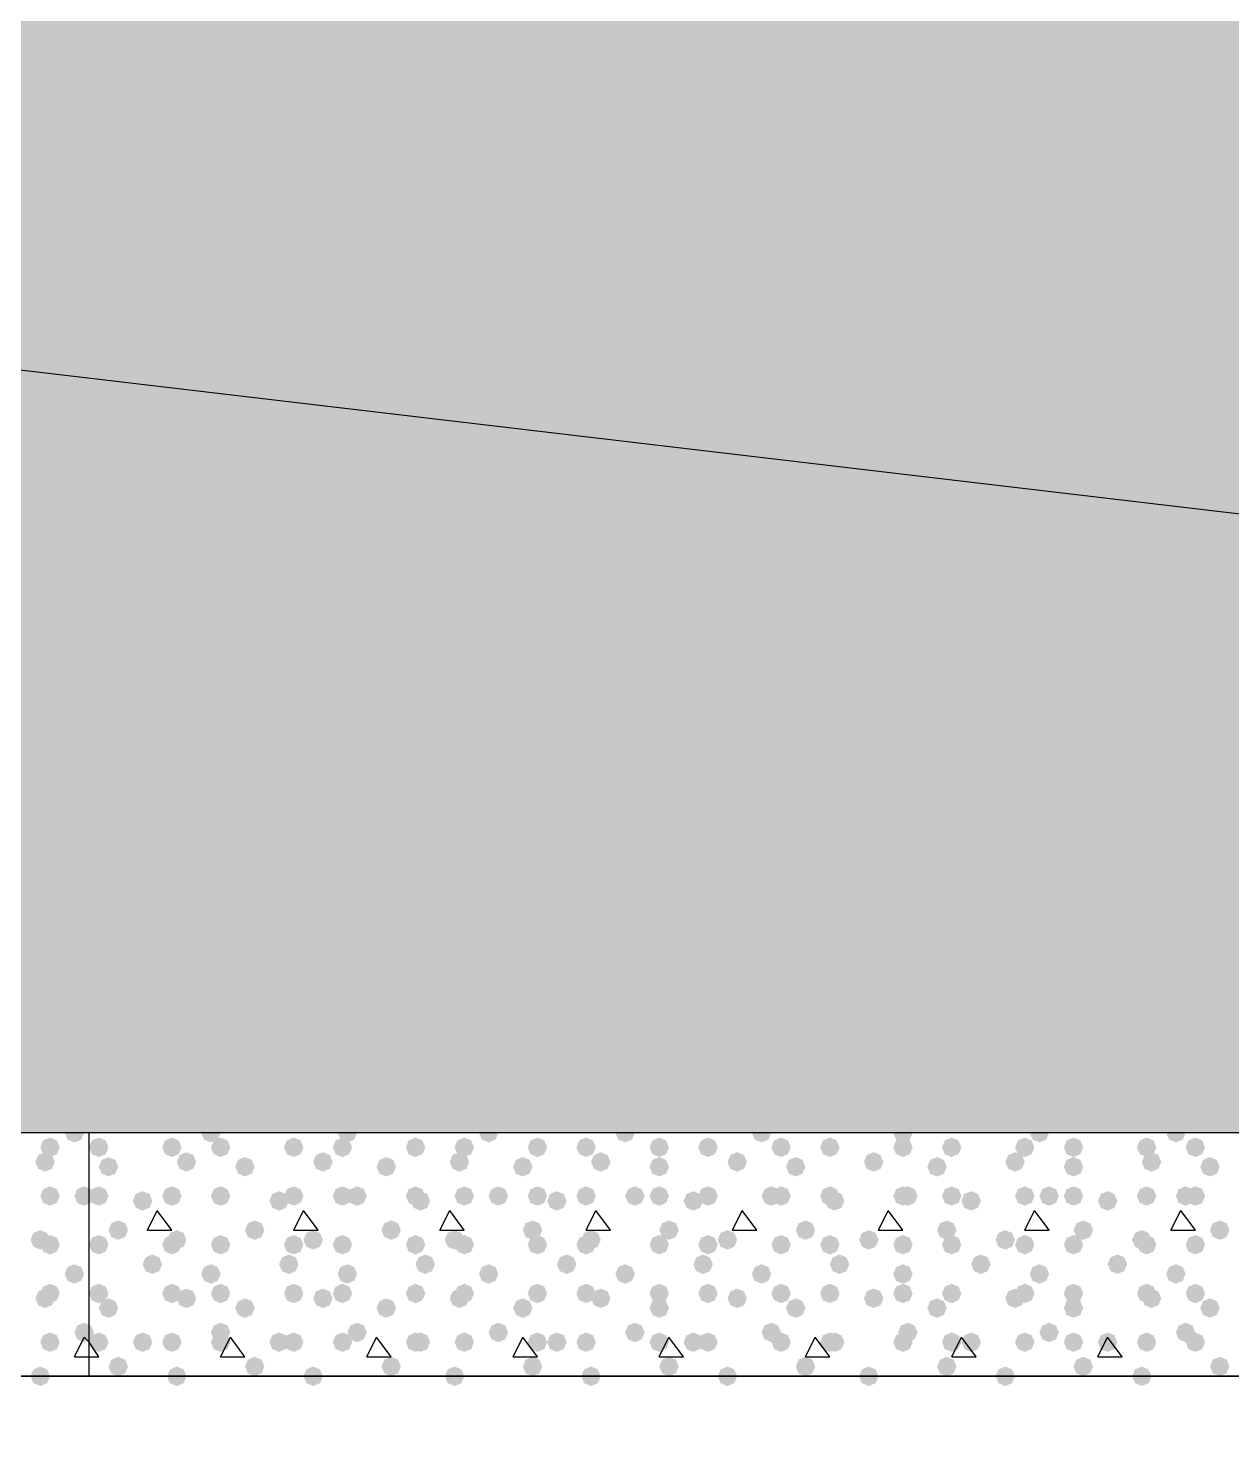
# Model space of a CAD drawing. Header units: millimetres. Extents: x 0 to 420, y 0 to 297.
# Drawn here: x 329.84 to 340.3, y 182.95 to 195.15 of the extents above; entities that cross this region are included whole.
import ezdxf

# ---------------------------------------------------------------- set-up
doc = ezdxf.new("R2010")
doc.units = ezdxf.units.MM
doc.layers.get('0').update_dxf_attribs({"linetype": 'CONTINUOUS'})

msp = doc.modelspace()

# ---------------------------------------------------------------- hatches: boundary and pattern name
at = {"true_color": 0x000008}
h = msp.add_hatch(color=0, dxfattribs=at)
h.paths.add_polyline_path([(385.826, 204.639333), (224.409, 204.639333), (385.826, 185.547)], flags=0)
h.paths.add_polyline_path([(224.409, 204.639333), (385.826, 185.547), (224.409, 185.547)], flags=0)
at = {"true_color": 0x000007}
for points in [[(330.327, 185.547), (330.302129, 185.487204), (330.242333, 185.462333), (330.182538, 185.487204), (330.157667, 185.547), (330.182537, 185.606796), (330.242333, 185.631667), (330.302129, 185.606796)], [(330.115333, 185.42), (330.090463, 185.360204), (330.030667, 185.335333), (329.970871, 185.360204), (329.946, 185.42), (329.970871, 185.479796), (330.030667, 185.504667), (330.090462, 185.479796)], [(330.073, 185.293), (330.048129, 185.233204), (329.988333, 185.208333), (329.928538, 185.233204), (329.903667, 185.293), (329.928537, 185.352796), (329.988333, 185.377667), (330.048129, 185.352796)], [(330.115333, 184.996667), (330.090463, 184.936871), (330.030667, 184.912), (329.970871, 184.936871), (329.946, 184.996667), (329.970871, 185.056462), (330.030667, 185.081333), (330.090462, 185.056463)], [(330.411667, 184.996667), (330.386796, 184.936871), (330.327, 184.912), (330.267204, 184.936871), (330.242333, 184.996667), (330.267204, 185.056462), (330.327, 185.081333), (330.386796, 185.056463)], [(330.030667, 184.615667), (330.005796, 184.555871), (329.946, 184.531), (329.886204, 184.555871), (329.861333, 184.615667), (329.886204, 184.675462), (329.946, 184.700333), (330.005796, 184.675463)], [(330.115333, 184.573333), (330.090463, 184.513537), (330.030667, 184.488667), (329.970871, 184.513537), (329.946, 184.573333), (329.970871, 184.633129), (330.030667, 184.658), (330.090462, 184.633129)], [(330.327, 184.319333), (330.302129, 184.259537), (330.242333, 184.234667), (330.182538, 184.259537), (330.157667, 184.319333), (330.182537, 184.379129), (330.242333, 184.404), (330.302129, 184.379129)], [(330.115333, 184.15), (330.090463, 184.090204), (330.030667, 184.065333), (329.970871, 184.090204), (329.946, 184.15), (329.970871, 184.209796), (330.030667, 184.234667), (330.090462, 184.209796)], [(330.073, 184.107667), (330.048129, 184.047871), (329.988333, 184.023), (329.928538, 184.047871), (329.903667, 184.107667), (329.928537, 184.167462), (329.988333, 184.192333), (330.048129, 184.167463)], [(330.411667, 183.811333), (330.386796, 183.751537), (330.327, 183.726667), (330.267204, 183.751537), (330.242333, 183.811333), (330.267204, 183.871129), (330.327, 183.896), (330.386796, 183.871129)], [(330.115333, 183.726667), (330.090463, 183.666871), (330.030667, 183.642), (329.970871, 183.666871), (329.946, 183.726667), (329.970871, 183.786462), (330.030667, 183.811333), (330.090462, 183.786463)], [(330.030667, 183.430333), (330.005796, 183.370537), (329.946, 183.345667), (329.886204, 183.370537), (329.861333, 183.430333), (329.886204, 183.490129), (329.946, 183.515), (330.005796, 183.490129)]]:
    msp.add_hatch(color=0, dxfattribs=at).paths.add_polyline_path(points, flags=0)
at = {"true_color": 0x000008}
for points in [[(331.512333, 185.547), (331.487462, 185.487204), (331.427667, 185.462333), (331.367871, 185.487204), (331.343, 185.547), (331.367871, 185.606796), (331.427667, 185.631667), (331.487462, 185.606796)], [(332.697667, 185.547), (332.672796, 185.487204), (332.613, 185.462333), (332.553204, 185.487204), (332.528333, 185.547), (332.553204, 185.606796), (332.613, 185.631667), (332.672796, 185.606796)], [(333.925333, 185.547), (333.900463, 185.487204), (333.840667, 185.462333), (333.780871, 185.487204), (333.756, 185.547), (333.780871, 185.606796), (333.840667, 185.631667), (333.900462, 185.606796)], [(335.110667, 185.547), (335.085796, 185.487204), (335.026, 185.462333), (334.966204, 185.487204), (334.941333, 185.547), (334.966204, 185.606796), (335.026, 185.631667), (335.085796, 185.606796)], [(336.296, 185.547), (336.271129, 185.487204), (336.211333, 185.462333), (336.151538, 185.487204), (336.126667, 185.547), (336.151537, 185.606796), (336.211333, 185.631667), (336.271129, 185.606796)], [(337.523667, 185.547), (337.498796, 185.487204), (337.439, 185.462333), (337.379204, 185.487204), (337.354333, 185.547), (337.379204, 185.606796), (337.439, 185.631667), (337.498796, 185.606796)], [(338.709, 185.547), (338.684129, 185.487204), (338.624333, 185.462333), (338.564537, 185.487204), (338.539667, 185.547), (338.564537, 185.606796), (338.624333, 185.631667), (338.684129, 185.606796)], [(339.894333, 185.547), (339.869462, 185.487204), (339.809667, 185.462333), (339.749871, 185.487204), (339.725, 185.547), (339.749871, 185.606796), (339.809667, 185.631667), (339.869462, 185.606796)], [(330.538667, 185.42), (330.513796, 185.360204), (330.454, 185.335333), (330.394204, 185.360204), (330.369333, 185.42), (330.394204, 185.479796), (330.454, 185.504667), (330.513796, 185.479796)], [(331.173667, 185.42), (331.148796, 185.360204), (331.089, 185.335333), (331.029204, 185.360204), (331.004333, 185.42), (331.029204, 185.479796), (331.089, 185.504667), (331.148796, 185.479796)], [(331.597, 185.42), (331.572129, 185.360204), (331.512333, 185.335333), (331.452538, 185.360204), (331.427667, 185.42), (331.452537, 185.479796), (331.512333, 185.504667), (331.572129, 185.479796)], [(332.232, 185.42), (332.207129, 185.360204), (332.147333, 185.335333), (332.087538, 185.360204), (332.062667, 185.42), (332.087537, 185.479796), (332.147333, 185.504667), (332.207129, 185.479796)], [(332.655333, 185.42), (332.630463, 185.360204), (332.570667, 185.335333), (332.510871, 185.360204), (332.486, 185.42), (332.510871, 185.479796), (332.570667, 185.504667), (332.630462, 185.479796)], [(333.290333, 185.42), (333.265463, 185.360204), (333.205667, 185.335333), (333.145871, 185.360204), (333.121, 185.42), (333.145871, 185.479796), (333.205667, 185.504667), (333.265462, 185.479796)], [(333.713667, 185.42), (333.688796, 185.360204), (333.629, 185.335333), (333.569204, 185.360204), (333.544333, 185.42), (333.569204, 185.479796), (333.629, 185.504667), (333.688796, 185.479796)], [(334.348667, 185.42), (334.323796, 185.360204), (334.264, 185.335333), (334.204204, 185.360204), (334.179333, 185.42), (334.204204, 185.479796), (334.264, 185.504667), (334.323796, 185.479796)], [(334.772, 185.42), (334.747129, 185.360204), (334.687333, 185.335333), (334.627538, 185.360204), (334.602667, 185.42), (334.627537, 185.479796), (334.687333, 185.504667), (334.747129, 185.479796)], [(335.407, 185.42), (335.382129, 185.360204), (335.322333, 185.335333), (335.262538, 185.360204), (335.237667, 185.42), (335.262537, 185.479796), (335.322333, 185.504667), (335.382129, 185.479796)], [(335.830333, 185.42), (335.805462, 185.360204), (335.745667, 185.335333), (335.685871, 185.360204), (335.661, 185.42), (335.685871, 185.479796), (335.745667, 185.504667), (335.805462, 185.479796)], [(336.465333, 185.42), (336.440462, 185.360204), (336.380667, 185.335333), (336.320871, 185.360204), (336.296, 185.42), (336.320871, 185.479796), (336.380667, 185.504667), (336.440462, 185.479796)], [(336.888667, 185.42), (336.863796, 185.360204), (336.804, 185.335333), (336.744204, 185.360204), (336.719333, 185.42), (336.744204, 185.479796), (336.804, 185.504667), (336.863796, 185.479796)], [(337.523667, 185.42), (337.498796, 185.360204), (337.439, 185.335333), (337.379204, 185.360204), (337.354333, 185.42), (337.379204, 185.479796), (337.439, 185.504667), (337.498796, 185.479796)], [(337.947, 185.42), (337.922129, 185.360204), (337.862333, 185.335333), (337.802538, 185.360204), (337.777667, 185.42), (337.802537, 185.479796), (337.862333, 185.504667), (337.922129, 185.479796)], [(338.582, 185.42), (338.557129, 185.360204), (338.497333, 185.335333), (338.437538, 185.360204), (338.412667, 185.42), (338.437537, 185.479796), (338.497333, 185.504667), (338.557129, 185.479796)], [(339.005333, 185.42), (338.980462, 185.360204), (338.920667, 185.335333), (338.860871, 185.360204), (338.836, 185.42), (338.860871, 185.479796), (338.920667, 185.504667), (338.980462, 185.479796)], [(339.640333, 185.42), (339.615463, 185.360204), (339.555667, 185.335333), (339.495871, 185.360204), (339.471, 185.42), (339.495871, 185.479796), (339.555667, 185.504667), (339.615462, 185.479796)], [(340.063667, 185.42), (340.038796, 185.360204), (339.979, 185.335333), (339.919204, 185.360204), (339.894333, 185.42), (339.919204, 185.479796), (339.979, 185.504667), (340.038796, 185.479796)], [(330.623333, 185.250667), (330.598462, 185.190871), (330.538667, 185.166), (330.478871, 185.190871), (330.454, 185.250667), (330.478871, 185.310462), (330.538667, 185.335333), (330.598462, 185.310463)], [(331.300667, 185.293), (331.275796, 185.233204), (331.216, 185.208333), (331.156204, 185.233204), (331.131333, 185.293), (331.156204, 185.352796), (331.216, 185.377667), (331.275796, 185.352796)], [(331.808667, 185.250667), (331.783796, 185.190871), (331.724, 185.166), (331.664204, 185.190871), (331.639333, 185.250667), (331.664204, 185.310462), (331.724, 185.335333), (331.783796, 185.310463)], [(332.486, 185.293), (332.461129, 185.233204), (332.401333, 185.208333), (332.341537, 185.233204), (332.316667, 185.293), (332.341537, 185.352796), (332.401333, 185.377667), (332.461129, 185.352796)], [(333.036333, 185.250667), (333.011462, 185.190871), (332.951667, 185.166), (332.891871, 185.190871), (332.867, 185.250667), (332.891871, 185.310462), (332.951667, 185.335333), (333.011462, 185.310463)], [(333.671333, 185.293), (333.646462, 185.233204), (333.586667, 185.208333), (333.526871, 185.233204), (333.502, 185.293), (333.526871, 185.352796), (333.586667, 185.377667), (333.646462, 185.352796)], [(334.221667, 185.250667), (334.196796, 185.190871), (334.137, 185.166), (334.077204, 185.190871), (334.052333, 185.250667), (334.077204, 185.310462), (334.137, 185.335333), (334.196796, 185.310463)], [(334.899, 185.293), (334.874129, 185.233204), (334.814333, 185.208333), (334.754537, 185.233204), (334.729667, 185.293), (334.754537, 185.352796), (334.814333, 185.377667), (334.874129, 185.352796)], [(335.407, 185.250667), (335.382129, 185.190871), (335.322333, 185.166), (335.262538, 185.190871), (335.237667, 185.250667), (335.262537, 185.310462), (335.322333, 185.335333), (335.382129, 185.310463)], [(336.084333, 185.293), (336.059463, 185.233204), (335.999667, 185.208333), (335.939871, 185.233204), (335.915, 185.293), (335.939871, 185.352796), (335.999667, 185.377667), (336.059462, 185.352796)], [(336.592333, 185.250667), (336.567462, 185.190871), (336.507667, 185.166), (336.447871, 185.190871), (336.423, 185.250667), (336.447871, 185.310462), (336.507667, 185.335333), (336.567462, 185.310463)], [(337.269667, 185.293), (337.244796, 185.233204), (337.185, 185.208333), (337.125204, 185.233204), (337.100333, 185.293), (337.125204, 185.352796), (337.185, 185.377667), (337.244796, 185.352796)], [(337.82, 185.250667), (337.795129, 185.190871), (337.735333, 185.166), (337.675538, 185.190871), (337.650667, 185.250667), (337.675537, 185.310462), (337.735333, 185.335333), (337.795129, 185.310463)], [(338.497333, 185.293), (338.472462, 185.233204), (338.412667, 185.208333), (338.352871, 185.233204), (338.328, 185.293), (338.352871, 185.352796), (338.412667, 185.377667), (338.472462, 185.352796)], [(339.005333, 185.250667), (338.980462, 185.190871), (338.920667, 185.166), (338.860871, 185.190871), (338.836, 185.250667), (338.860871, 185.310462), (338.920667, 185.335333), (338.980462, 185.310463)], [(339.682667, 185.293), (339.657796, 185.233204), (339.598, 185.208333), (339.538204, 185.233204), (339.513333, 185.293), (339.538204, 185.352796), (339.598, 185.377667), (339.657796, 185.352796)], [(340.190667, 185.250667), (340.165796, 185.190871), (340.106, 185.166), (340.046204, 185.190871), (340.021333, 185.250667), (340.046204, 185.310462), (340.106, 185.335333), (340.165796, 185.310463)], [(330.538667, 184.996667), (330.513796, 184.936871), (330.454, 184.912), (330.394204, 184.936871), (330.369333, 184.996667), (330.394204, 185.056462), (330.454, 185.081333), (330.513796, 185.056463)], [(331.173667, 184.996667), (331.148796, 184.936871), (331.089, 184.912), (331.029204, 184.936871), (331.004333, 184.996667), (331.029204, 185.056462), (331.089, 185.081333), (331.148796, 185.056463)], [(331.597, 184.996667), (331.572129, 184.936871), (331.512333, 184.912), (331.452538, 184.936871), (331.427667, 184.996667), (331.452537, 185.056462), (331.512333, 185.081333), (331.572129, 185.056463)], [(331.597, 184.996667), (331.572129, 184.936871), (331.512333, 184.912), (331.452538, 184.936871), (331.427667, 184.996667), (331.452537, 185.056462), (331.512333, 185.081333), (331.572129, 185.056463)], [(332.232, 184.996667), (332.207129, 184.936871), (332.147333, 184.912), (332.087538, 184.936871), (332.062667, 184.996667), (332.087537, 185.056462), (332.147333, 185.081333), (332.207129, 185.056463)], [(332.655333, 184.996667), (332.630463, 184.936871), (332.570667, 184.912), (332.510871, 184.936871), (332.486, 184.996667), (332.510871, 185.056462), (332.570667, 185.081333), (332.630462, 185.056463)], [(332.782333, 184.996667), (332.757462, 184.936871), (332.697667, 184.912), (332.637871, 184.936871), (332.613, 184.996667), (332.637871, 185.056462), (332.697667, 185.081333), (332.757462, 185.056463)], [(333.290333, 184.996667), (333.265463, 184.936871), (333.205667, 184.912), (333.145871, 184.936871), (333.121, 184.996667), (333.145871, 185.056462), (333.205667, 185.081333), (333.265462, 185.056463)], [(333.713667, 184.996667), (333.688796, 184.936871), (333.629, 184.912), (333.569204, 184.936871), (333.544333, 184.996667), (333.569204, 185.056462), (333.629, 185.081333), (333.688796, 185.056463)], [(334.01, 184.996667), (333.985129, 184.936871), (333.925333, 184.912), (333.865538, 184.936871), (333.840667, 184.996667), (333.865537, 185.056462), (333.925333, 185.081333), (333.985129, 185.056463)], [(334.348667, 184.996667), (334.323796, 184.936871), (334.264, 184.912), (334.204204, 184.936871), (334.179333, 184.996667), (334.204204, 185.056462), (334.264, 185.081333), (334.323796, 185.056463)], [(334.772, 184.996667), (334.747129, 184.936871), (334.687333, 184.912), (334.627538, 184.936871), (334.602667, 184.996667), (334.627537, 185.056462), (334.687333, 185.081333), (334.747129, 185.056463)], [(335.195333, 184.996667), (335.170462, 184.936871), (335.110667, 184.912), (335.050871, 184.936871), (335.026, 184.996667), (335.050871, 185.056462), (335.110667, 185.081333), (335.170462, 185.056463)], [(335.407, 184.996667), (335.382129, 184.936871), (335.322333, 184.912), (335.262538, 184.936871), (335.237667, 184.996667), (335.262537, 185.056462), (335.322333, 185.081333), (335.382129, 185.056463)], [(335.830333, 184.996667), (335.805462, 184.936871), (335.745667, 184.912), (335.685871, 184.936871), (335.661, 184.996667), (335.685871, 185.056462), (335.745667, 185.081333), (335.805462, 185.056463)], [(336.380667, 184.996667), (336.355796, 184.936871), (336.296, 184.912), (336.236204, 184.936871), (336.211333, 184.996667), (336.236204, 185.056462), (336.296, 185.081333), (336.355796, 185.056463)], [(336.465333, 184.996667), (336.440462, 184.936871), (336.380667, 184.912), (336.320871, 184.936871), (336.296, 184.996667), (336.320871, 185.056462), (336.380667, 185.081333), (336.440462, 185.056463)], [(336.888667, 184.996667), (336.863796, 184.936871), (336.804, 184.912), (336.744204, 184.936871), (336.719333, 184.996667), (336.744204, 185.056462), (336.804, 185.081333), (336.863796, 185.056463)], [(337.523667, 184.996667), (337.498796, 184.936871), (337.439, 184.912), (337.379204, 184.936871), (337.354333, 184.996667), (337.379204, 185.056462), (337.439, 185.081333), (337.498796, 185.056463)], [(337.566, 184.996667), (337.541129, 184.936871), (337.481333, 184.912), (337.421538, 184.936871), (337.396667, 184.996667), (337.421537, 185.056462), (337.481333, 185.081333), (337.541129, 185.056463)], [(337.947, 184.996667), (337.922129, 184.936871), (337.862333, 184.912), (337.802538, 184.936871), (337.777667, 184.996667), (337.802537, 185.056462), (337.862333, 185.081333), (337.922129, 185.056463)], [(338.582, 184.996667), (338.557129, 184.936871), (338.497333, 184.912), (338.437538, 184.936871), (338.412667, 184.996667), (338.437537, 185.056462), (338.497333, 185.081333), (338.557129, 185.056463)], [(338.793667, 184.996667), (338.768796, 184.936871), (338.709, 184.912), (338.649204, 184.936871), (338.624333, 184.996667), (338.649204, 185.056462), (338.709, 185.081333), (338.768796, 185.056463)], [(339.005333, 184.996667), (338.980462, 184.936871), (338.920667, 184.912), (338.860871, 184.936871), (338.836, 184.996667), (338.860871, 185.056462), (338.920667, 185.081333), (338.980462, 185.056463)], [(339.640333, 184.996667), (339.615463, 184.936871), (339.555667, 184.912), (339.495871, 184.936871), (339.471, 184.996667), (339.495871, 185.056462), (339.555667, 185.081333), (339.615462, 185.056463)], [(339.979, 184.996667), (339.954129, 184.936871), (339.894333, 184.912), (339.834538, 184.936871), (339.809667, 184.996667), (339.834537, 185.056462), (339.894333, 185.081333), (339.954129, 185.056463)], [(340.063667, 184.996667), (340.038796, 184.936871), (339.979, 184.912), (339.919204, 184.936871), (339.894333, 184.996667), (339.919204, 185.056462), (339.979, 185.081333), (340.038796, 185.056463)], [(330.919667, 184.954333), (330.894796, 184.894537), (330.835, 184.869667), (330.775204, 184.894537), (330.750333, 184.954333), (330.775204, 185.014129), (330.835, 185.039), (330.894796, 185.014129)], [(332.105, 184.954333), (332.080129, 184.894537), (332.020333, 184.869667), (331.960537, 184.894537), (331.935667, 184.954333), (331.960537, 185.014129), (332.020333, 185.039), (332.080129, 185.014129)], [(333.332667, 184.954333), (333.307796, 184.894537), (333.248, 184.869667), (333.188204, 184.894537), (333.163333, 184.954333), (333.188204, 185.014129), (333.248, 185.039), (333.307796, 185.014129)], [(334.518, 184.954333), (334.493129, 184.894537), (334.433333, 184.869667), (334.373538, 184.894537), (334.348667, 184.954333), (334.373537, 185.014129), (334.433333, 185.039), (334.493129, 185.014129)], [(335.703333, 184.954333), (335.678463, 184.894537), (335.618667, 184.869667), (335.558871, 184.894537), (335.534, 184.954333), (335.558871, 185.014129), (335.618667, 185.039), (335.678462, 185.014129)], [(336.931, 184.954333), (336.906129, 184.894537), (336.846333, 184.869667), (336.786538, 184.894537), (336.761667, 184.954333), (336.786537, 185.014129), (336.846333, 185.039), (336.906129, 185.014129)], [(338.116333, 184.954333), (338.091462, 184.894537), (338.031667, 184.869667), (337.971871, 184.894537), (337.947, 184.954333), (337.971871, 185.014129), (338.031667, 185.039), (338.091462, 185.014129)], [(339.301667, 184.954333), (339.276796, 184.894537), (339.217, 184.869667), (339.157204, 184.894537), (339.132333, 184.954333), (339.157204, 185.014129), (339.217, 185.039), (339.276796, 185.014129)], [(330.708, 184.700333), (330.683129, 184.640537), (330.623333, 184.615667), (330.563538, 184.640537), (330.538667, 184.700333), (330.563537, 184.760129), (330.623333, 184.785), (330.683129, 184.760129)], [(331.216, 184.615667), (331.191129, 184.555871), (331.131333, 184.531), (331.071537, 184.555871), (331.046667, 184.615667), (331.071537, 184.675462), (331.131333, 184.700333), (331.191129, 184.675463)], [(331.893333, 184.700333), (331.868462, 184.640537), (331.808667, 184.615667), (331.748871, 184.640537), (331.724, 184.700333), (331.748871, 184.760129), (331.808667, 184.785), (331.868462, 184.760129)], [(332.401333, 184.615667), (332.376463, 184.555871), (332.316667, 184.531), (332.256871, 184.555871), (332.232, 184.615667), (332.256871, 184.675462), (332.316667, 184.700333), (332.376462, 184.675463)], [(333.078667, 184.700333), (333.053796, 184.640537), (332.994, 184.615667), (332.934204, 184.640537), (332.909333, 184.700333), (332.934204, 184.760129), (332.994, 184.785), (333.053796, 184.760129)], [(333.629, 184.615667), (333.604129, 184.555871), (333.544333, 184.531), (333.484537, 184.555871), (333.459667, 184.615667), (333.484537, 184.675462), (333.544333, 184.700333), (333.604129, 184.675463)], [(334.306333, 184.700333), (334.281462, 184.640537), (334.221667, 184.615667), (334.161871, 184.640537), (334.137, 184.700333), (334.161871, 184.760129), (334.221667, 184.785), (334.281462, 184.760129)], [(334.814333, 184.615667), (334.789462, 184.555871), (334.729667, 184.531), (334.669871, 184.555871), (334.645, 184.615667), (334.669871, 184.675462), (334.729667, 184.700333), (334.789462, 184.675463)], [(335.491667, 184.700333), (335.466796, 184.640537), (335.407, 184.615667), (335.347204, 184.640537), (335.322333, 184.700333), (335.347204, 184.760129), (335.407, 184.785), (335.466796, 184.760129)], [(335.999667, 184.615667), (335.974796, 184.555871), (335.915, 184.531), (335.855204, 184.555871), (335.830333, 184.615667), (335.855204, 184.675462), (335.915, 184.700333), (335.974796, 184.675463)], [(336.677, 184.700333), (336.652129, 184.640537), (336.592333, 184.615667), (336.532537, 184.640537), (336.507667, 184.700333), (336.532537, 184.760129), (336.592333, 184.785), (336.652129, 184.760129)], [(337.227333, 184.615667), (337.202462, 184.555871), (337.142667, 184.531), (337.082871, 184.555871), (337.058, 184.615667), (337.082871, 184.675462), (337.142667, 184.700333), (337.202462, 184.675463)], [(337.904667, 184.700333), (337.879796, 184.640537), (337.82, 184.615667), (337.760204, 184.640537), (337.735333, 184.700333), (337.760204, 184.760129), (337.82, 184.785), (337.879796, 184.760129)], [(338.412667, 184.615667), (338.387796, 184.555871), (338.328, 184.531), (338.268204, 184.555871), (338.243333, 184.615667), (338.268204, 184.675462), (338.328, 184.700333), (338.387796, 184.675463)], [(339.09, 184.700333), (339.065129, 184.640537), (339.005333, 184.615667), (338.945538, 184.640537), (338.920667, 184.700333), (338.945537, 184.760129), (339.005333, 184.785), (339.065129, 184.760129)], [(339.598, 184.615667), (339.573129, 184.555871), (339.513333, 184.531), (339.453538, 184.555871), (339.428667, 184.615667), (339.453537, 184.675462), (339.513333, 184.700333), (339.573129, 184.675463)], [(340.275333, 184.700333), (340.250463, 184.640537), (340.190667, 184.615667), (340.130871, 184.640537), (340.106, 184.700333), (340.130871, 184.760129), (340.190667, 184.785), (340.250462, 184.760129)], [(330.538667, 184.573333), (330.513796, 184.513537), (330.454, 184.488667), (330.394204, 184.513537), (330.369333, 184.573333), (330.394204, 184.633129), (330.454, 184.658), (330.513796, 184.633129)], [(331.173667, 184.573333), (331.148796, 184.513537), (331.089, 184.488667), (331.029204, 184.513537), (331.004333, 184.573333), (331.029204, 184.633129), (331.089, 184.658), (331.148796, 184.633129)], [(331.597, 184.573333), (331.572129, 184.513537), (331.512333, 184.488667), (331.452538, 184.513537), (331.427667, 184.573333), (331.452537, 184.633129), (331.512333, 184.658), (331.572129, 184.633129)], [(332.232, 184.573333), (332.207129, 184.513537), (332.147333, 184.488667), (332.087538, 184.513537), (332.062667, 184.573333), (332.087537, 184.633129), (332.147333, 184.658), (332.207129, 184.633129)], [(332.655333, 184.573333), (332.630463, 184.513537), (332.570667, 184.488667), (332.510871, 184.513537), (332.486, 184.573333), (332.510871, 184.633129), (332.570667, 184.658), (332.630462, 184.633129)], [(333.290333, 184.573333), (333.265463, 184.513537), (333.205667, 184.488667), (333.145871, 184.513537), (333.121, 184.573333), (333.145871, 184.633129), (333.205667, 184.658), (333.265462, 184.633129)], [(333.713667, 184.573333), (333.688796, 184.513537), (333.629, 184.488667), (333.569204, 184.513537), (333.544333, 184.573333), (333.569204, 184.633129), (333.629, 184.658), (333.688796, 184.633129)], [(334.348667, 184.573333), (334.323796, 184.513537), (334.264, 184.488667), (334.204204, 184.513537), (334.179333, 184.573333), (334.204204, 184.633129), (334.264, 184.658), (334.323796, 184.633129)], [(334.772, 184.573333), (334.747129, 184.513537), (334.687333, 184.488667), (334.627538, 184.513537), (334.602667, 184.573333), (334.627537, 184.633129), (334.687333, 184.658), (334.747129, 184.633129)], [(335.407, 184.573333), (335.382129, 184.513537), (335.322333, 184.488667), (335.262538, 184.513537), (335.237667, 184.573333), (335.262537, 184.633129), (335.322333, 184.658), (335.382129, 184.633129)], [(335.830333, 184.573333), (335.805462, 184.513537), (335.745667, 184.488667), (335.685871, 184.513537), (335.661, 184.573333), (335.685871, 184.633129), (335.745667, 184.658), (335.805462, 184.633129)], [(336.465333, 184.573333), (336.440462, 184.513537), (336.380667, 184.488667), (336.320871, 184.513537), (336.296, 184.573333), (336.320871, 184.633129), (336.380667, 184.658), (336.440462, 184.633129)], [(336.888667, 184.573333), (336.863796, 184.513537), (336.804, 184.488667), (336.744204, 184.513537), (336.719333, 184.573333), (336.744204, 184.633129), (336.804, 184.658), (336.863796, 184.633129)], [(337.523667, 184.573333), (337.498796, 184.513537), (337.439, 184.488667), (337.379204, 184.513537), (337.354333, 184.573333), (337.379204, 184.633129), (337.439, 184.658), (337.498796, 184.633129)], [(337.947, 184.573333), (337.922129, 184.513537), (337.862333, 184.488667), (337.802538, 184.513537), (337.777667, 184.573333), (337.802537, 184.633129), (337.862333, 184.658), (337.922129, 184.633129)], [(338.582, 184.573333), (338.557129, 184.513537), (338.497333, 184.488667), (338.437538, 184.513537), (338.412667, 184.573333), (338.437537, 184.633129), (338.497333, 184.658), (338.557129, 184.633129)], [(339.005333, 184.573333), (338.980462, 184.513537), (338.920667, 184.488667), (338.860871, 184.513537), (338.836, 184.573333), (338.860871, 184.633129), (338.920667, 184.658), (338.980462, 184.633129)], [(339.640333, 184.573333), (339.615463, 184.513537), (339.555667, 184.488667), (339.495871, 184.513537), (339.471, 184.573333), (339.495871, 184.633129), (339.555667, 184.658), (339.615462, 184.633129)], [(340.063667, 184.573333), (340.038796, 184.513537), (339.979, 184.488667), (339.919204, 184.513537), (339.894333, 184.573333), (339.919204, 184.633129), (339.979, 184.658), (340.038796, 184.633129)], [(331.004333, 184.404), (330.979462, 184.344204), (330.919667, 184.319333), (330.859871, 184.344204), (330.835, 184.404), (330.859871, 184.463796), (330.919667, 184.488667), (330.979462, 184.463796)], [(332.189667, 184.404), (332.164796, 184.344204), (332.105, 184.319333), (332.045204, 184.344204), (332.020333, 184.404), (332.045204, 184.463796), (332.105, 184.488667), (332.164796, 184.463796)], [(333.375, 184.404), (333.350129, 184.344204), (333.290333, 184.319333), (333.230537, 184.344204), (333.205667, 184.404), (333.230537, 184.463796), (333.290333, 184.488667), (333.350129, 184.463796)], [(334.602667, 184.404), (334.577796, 184.344204), (334.518, 184.319333), (334.458204, 184.344204), (334.433333, 184.404), (334.458204, 184.463796), (334.518, 184.488667), (334.577796, 184.463796)], [(335.788, 184.404), (335.763129, 184.344204), (335.703333, 184.319333), (335.643537, 184.344204), (335.618667, 184.404), (335.643537, 184.463796), (335.703333, 184.488667), (335.763129, 184.463796)], [(336.973333, 184.404), (336.948463, 184.344204), (336.888667, 184.319333), (336.828871, 184.344204), (336.804, 184.404), (336.828871, 184.463796), (336.888667, 184.488667), (336.948462, 184.463796)], [(338.201, 184.404), (338.176129, 184.344204), (338.116333, 184.319333), (338.056537, 184.344204), (338.031667, 184.404), (338.056537, 184.463796), (338.116333, 184.488667), (338.176129, 184.463796)], [(339.386333, 184.404), (339.361463, 184.344204), (339.301667, 184.319333), (339.241871, 184.344204), (339.217, 184.404), (339.241871, 184.463796), (339.301667, 184.488667), (339.361462, 184.463796)], [(331.512333, 184.319333), (331.487462, 184.259537), (331.427667, 184.234667), (331.367871, 184.259537), (331.343, 184.319333), (331.367871, 184.379129), (331.427667, 184.404), (331.487462, 184.379129)], [(332.697667, 184.319333), (332.672796, 184.259537), (332.613, 184.234667), (332.553204, 184.259537), (332.528333, 184.319333), (332.553204, 184.379129), (332.613, 184.404), (332.672796, 184.379129)], [(333.925333, 184.319333), (333.900463, 184.259537), (333.840667, 184.234667), (333.780871, 184.259537), (333.756, 184.319333), (333.780871, 184.379129), (333.840667, 184.404), (333.900462, 184.379129)], [(335.110667, 184.319333), (335.085796, 184.259537), (335.026, 184.234667), (334.966204, 184.259537), (334.941333, 184.319333), (334.966204, 184.379129), (335.026, 184.404), (335.085796, 184.379129)], [(336.296, 184.319333), (336.271129, 184.259537), (336.211333, 184.234667), (336.151538, 184.259537), (336.126667, 184.319333), (336.151537, 184.379129), (336.211333, 184.404), (336.271129, 184.379129)], [(337.523667, 184.319333), (337.498796, 184.259537), (337.439, 184.234667), (337.379204, 184.259537), (337.354333, 184.319333), (337.379204, 184.379129), (337.439, 184.404), (337.498796, 184.379129)], [(338.709, 184.319333), (338.684129, 184.259537), (338.624333, 184.234667), (338.564537, 184.259537), (338.539667, 184.319333), (338.564537, 184.379129), (338.624333, 184.404), (338.684129, 184.379129)], [(339.894333, 184.319333), (339.869462, 184.259537), (339.809667, 184.234667), (339.749871, 184.259537), (339.725, 184.319333), (339.749871, 184.379129), (339.809667, 184.404), (339.869462, 184.379129)], [(330.538667, 184.15), (330.513796, 184.090204), (330.454, 184.065333), (330.394204, 184.090204), (330.369333, 184.15), (330.394204, 184.209796), (330.454, 184.234667), (330.513796, 184.209796)], [(331.173667, 184.15), (331.148796, 184.090204), (331.089, 184.065333), (331.029204, 184.090204), (331.004333, 184.15), (331.029204, 184.209796), (331.089, 184.234667), (331.148796, 184.209796)], [(331.597, 184.15), (331.572129, 184.090204), (331.512333, 184.065333), (331.452538, 184.090204), (331.427667, 184.15), (331.452537, 184.209796), (331.512333, 184.234667), (331.572129, 184.209796)], [(332.232, 184.15), (332.207129, 184.090204), (332.147333, 184.065333), (332.087538, 184.090204), (332.062667, 184.15), (332.087537, 184.209796), (332.147333, 184.234667), (332.207129, 184.209796)], [(332.655333, 184.15), (332.630463, 184.090204), (332.570667, 184.065333), (332.510871, 184.090204), (332.486, 184.15), (332.510871, 184.209796), (332.570667, 184.234667), (332.630462, 184.209796)], [(333.290333, 184.15), (333.265463, 184.090204), (333.205667, 184.065333), (333.145871, 184.090204), (333.121, 184.15), (333.145871, 184.209796), (333.205667, 184.234667), (333.265462, 184.209796)], [(333.713667, 184.15), (333.688796, 184.090204), (333.629, 184.065333), (333.569204, 184.090204), (333.544333, 184.15), (333.569204, 184.209796), (333.629, 184.234667), (333.688796, 184.209796)], [(334.348667, 184.15), (334.323796, 184.090204), (334.264, 184.065333), (334.204204, 184.090204), (334.179333, 184.15), (334.204204, 184.209796), (334.264, 184.234667), (334.323796, 184.209796)], [(334.772, 184.15), (334.747129, 184.090204), (334.687333, 184.065333), (334.627538, 184.090204), (334.602667, 184.15), (334.627537, 184.209796), (334.687333, 184.234667), (334.747129, 184.209796)], [(335.407, 184.15), (335.382129, 184.090204), (335.322333, 184.065333), (335.262538, 184.090204), (335.237667, 184.15), (335.262537, 184.209796), (335.322333, 184.234667), (335.382129, 184.209796)], [(335.830333, 184.15), (335.805462, 184.090204), (335.745667, 184.065333), (335.685871, 184.090204), (335.661, 184.15), (335.685871, 184.209796), (335.745667, 184.234667), (335.805462, 184.209796)], [(336.465333, 184.15), (336.440462, 184.090204), (336.380667, 184.065333), (336.320871, 184.090204), (336.296, 184.15), (336.320871, 184.209796), (336.380667, 184.234667), (336.440462, 184.209796)], [(336.888667, 184.15), (336.863796, 184.090204), (336.804, 184.065333), (336.744204, 184.090204), (336.719333, 184.15), (336.744204, 184.209796), (336.804, 184.234667), (336.863796, 184.209796)], [(337.523667, 184.15), (337.498796, 184.090204), (337.439, 184.065333), (337.379204, 184.090204), (337.354333, 184.15), (337.379204, 184.209796), (337.439, 184.234667), (337.498796, 184.209796)], [(337.947, 184.15), (337.922129, 184.090204), (337.862333, 184.065333), (337.802538, 184.090204), (337.777667, 184.15), (337.802537, 184.209796), (337.862333, 184.234667), (337.922129, 184.209796)], [(338.582, 184.15), (338.557129, 184.090204), (338.497333, 184.065333), (338.437538, 184.090204), (338.412667, 184.15), (338.437537, 184.209796), (338.497333, 184.234667), (338.557129, 184.209796)], [(339.005333, 184.15), (338.980462, 184.090204), (338.920667, 184.065333), (338.860871, 184.090204), (338.836, 184.15), (338.860871, 184.209796), (338.920667, 184.234667), (338.980462, 184.209796)], [(339.640333, 184.15), (339.615463, 184.090204), (339.555667, 184.065333), (339.495871, 184.090204), (339.471, 184.15), (339.495871, 184.209796), (339.555667, 184.234667), (339.615462, 184.209796)], [(340.063667, 184.15), (340.038796, 184.090204), (339.979, 184.065333), (339.919204, 184.090204), (339.894333, 184.15), (339.919204, 184.209796), (339.979, 184.234667), (340.038796, 184.209796)], [(330.623333, 184.023), (330.598462, 183.963204), (330.538667, 183.938333), (330.478871, 183.963204), (330.454, 184.023), (330.478871, 184.082796), (330.538667, 184.107667), (330.598462, 184.082796)], [(331.300667, 184.107667), (331.275796, 184.047871), (331.216, 184.023), (331.156204, 184.047871), (331.131333, 184.107667), (331.156204, 184.167462), (331.216, 184.192333), (331.275796, 184.167463)], [(331.808667, 184.023), (331.783796, 183.963204), (331.724, 183.938333), (331.664204, 183.963204), (331.639333, 184.023), (331.664204, 184.082796), (331.724, 184.107667), (331.783796, 184.082796)], [(332.486, 184.107667), (332.461129, 184.047871), (332.401333, 184.023), (332.341537, 184.047871), (332.316667, 184.107667), (332.341537, 184.167462), (332.401333, 184.192333), (332.461129, 184.167463)], [(333.036333, 184.023), (333.011462, 183.963204), (332.951667, 183.938333), (332.891871, 183.963204), (332.867, 184.023), (332.891871, 184.082796), (332.951667, 184.107667), (333.011462, 184.082796)], [(333.671333, 184.107667), (333.646462, 184.047871), (333.586667, 184.023), (333.526871, 184.047871), (333.502, 184.107667), (333.526871, 184.167462), (333.586667, 184.192333), (333.646462, 184.167463)], [(334.221667, 184.023), (334.196796, 183.963204), (334.137, 183.938333), (334.077204, 183.963204), (334.052333, 184.023), (334.077204, 184.082796), (334.137, 184.107667), (334.196796, 184.082796)], [(334.899, 184.107667), (334.874129, 184.047871), (334.814333, 184.023), (334.754537, 184.047871), (334.729667, 184.107667), (334.754537, 184.167462), (334.814333, 184.192333), (334.874129, 184.167463)], [(335.407, 184.023), (335.382129, 183.963204), (335.322333, 183.938333), (335.262538, 183.963204), (335.237667, 184.023), (335.262537, 184.082796), (335.322333, 184.107667), (335.382129, 184.082796)], [(336.084333, 184.107667), (336.059463, 184.047871), (335.999667, 184.023), (335.939871, 184.047871), (335.915, 184.107667), (335.939871, 184.167462), (335.999667, 184.192333), (336.059462, 184.167463)], [(336.592333, 184.023), (336.567462, 183.963204), (336.507667, 183.938333), (336.447871, 183.963204), (336.423, 184.023), (336.447871, 184.082796), (336.507667, 184.107667), (336.567462, 184.082796)], [(337.269667, 184.107667), (337.244796, 184.047871), (337.185, 184.023), (337.125204, 184.047871), (337.100333, 184.107667), (337.125204, 184.167462), (337.185, 184.192333), (337.244796, 184.167463)], [(337.82, 184.023), (337.795129, 183.963204), (337.735333, 183.938333), (337.675538, 183.963204), (337.650667, 184.023), (337.675537, 184.082796), (337.735333, 184.107667), (337.795129, 184.082796)], [(338.497333, 184.107667), (338.472462, 184.047871), (338.412667, 184.023), (338.352871, 184.047871), (338.328, 184.107667), (338.352871, 184.167462), (338.412667, 184.192333), (338.472462, 184.167463)], [(339.005333, 184.023), (338.980462, 183.963204), (338.920667, 183.938333), (338.860871, 183.963204), (338.836, 184.023), (338.860871, 184.082796), (338.920667, 184.107667), (338.980462, 184.082796)], [(339.682667, 184.107667), (339.657796, 184.047871), (339.598, 184.023), (339.538204, 184.047871), (339.513333, 184.107667), (339.538204, 184.167462), (339.598, 184.192333), (339.657796, 184.167463)], [(340.190667, 184.023), (340.165796, 183.963204), (340.106, 183.938333), (340.046204, 183.963204), (340.021333, 184.023), (340.046204, 184.082796), (340.106, 184.107667), (340.165796, 184.082796)], [(331.597, 183.811333), (331.572129, 183.751537), (331.512333, 183.726667), (331.452538, 183.751537), (331.427667, 183.811333), (331.452537, 183.871129), (331.512333, 183.896), (331.572129, 183.871129)], [(332.782333, 183.811333), (332.757462, 183.751537), (332.697667, 183.726667), (332.637871, 183.751537), (332.613, 183.811333), (332.637871, 183.871129), (332.697667, 183.896), (332.757462, 183.871129)], [(334.01, 183.811333), (333.985129, 183.751537), (333.925333, 183.726667), (333.865538, 183.751537), (333.840667, 183.811333), (333.865537, 183.871129), (333.925333, 183.896), (333.985129, 183.871129)], [(335.195333, 183.811333), (335.170462, 183.751537), (335.110667, 183.726667), (335.050871, 183.751537), (335.026, 183.811333), (335.050871, 183.871129), (335.110667, 183.896), (335.170462, 183.871129)], [(336.380667, 183.811333), (336.355796, 183.751537), (336.296, 183.726667), (336.236204, 183.751537), (336.211333, 183.811333), (336.236204, 183.871129), (336.296, 183.896), (336.355796, 183.871129)], [(337.566, 183.811333), (337.541129, 183.751537), (337.481333, 183.726667), (337.421538, 183.751537), (337.396667, 183.811333), (337.421537, 183.871129), (337.481333, 183.896), (337.541129, 183.871129)], [(338.793667, 183.811333), (338.768796, 183.751537), (338.709, 183.726667), (338.649204, 183.751537), (338.624333, 183.811333), (338.649204, 183.871129), (338.709, 183.896), (338.768796, 183.871129)], [(339.979, 183.811333), (339.954129, 183.751537), (339.894333, 183.726667), (339.834538, 183.751537), (339.809667, 183.811333), (339.834537, 183.871129), (339.894333, 183.896), (339.954129, 183.871129)], [(330.538667, 183.726667), (330.513796, 183.666871), (330.454, 183.642), (330.394204, 183.666871), (330.369333, 183.726667), (330.394204, 183.786462), (330.454, 183.811333), (330.513796, 183.786463)], [(330.919667, 183.726667), (330.894796, 183.666871), (330.835, 183.642), (330.775204, 183.666871), (330.750333, 183.726667), (330.775204, 183.786462), (330.835, 183.811333), (330.894796, 183.786463)], [(331.173667, 183.726667), (331.148796, 183.666871), (331.089, 183.642), (331.029204, 183.666871), (331.004333, 183.726667), (331.029204, 183.786462), (331.089, 183.811333), (331.148796, 183.786463)], [(331.597, 183.726667), (331.572129, 183.666871), (331.512333, 183.642), (331.452538, 183.666871), (331.427667, 183.726667), (331.452537, 183.786462), (331.512333, 183.811333), (331.572129, 183.786463)], [(332.105, 183.726667), (332.080129, 183.666871), (332.020333, 183.642), (331.960537, 183.666871), (331.935667, 183.726667), (331.960537, 183.786462), (332.020333, 183.811333), (332.080129, 183.786463)], [(332.232, 183.726667), (332.207129, 183.666871), (332.147333, 183.642), (332.087538, 183.666871), (332.062667, 183.726667), (332.087537, 183.786462), (332.147333, 183.811333), (332.207129, 183.786463)], [(332.655333, 183.726667), (332.630463, 183.666871), (332.570667, 183.642), (332.510871, 183.666871), (332.486, 183.726667), (332.510871, 183.786462), (332.570667, 183.811333), (332.630462, 183.786463)], [(333.290333, 183.726667), (333.265463, 183.666871), (333.205667, 183.642), (333.145871, 183.666871), (333.121, 183.726667), (333.145871, 183.786462), (333.205667, 183.811333), (333.265462, 183.786463)], [(333.332667, 183.726667), (333.307796, 183.666871), (333.248, 183.642), (333.188204, 183.666871), (333.163333, 183.726667), (333.188204, 183.786462), (333.248, 183.811333), (333.307796, 183.786463)], [(333.713667, 183.726667), (333.688796, 183.666871), (333.629, 183.642), (333.569204, 183.666871), (333.544333, 183.726667), (333.569204, 183.786462), (333.629, 183.811333), (333.688796, 183.786463)], [(334.348667, 183.726667), (334.323796, 183.666871), (334.264, 183.642), (334.204204, 183.666871), (334.179333, 183.726667), (334.204204, 183.786462), (334.264, 183.811333), (334.323796, 183.786463)], [(334.518, 183.726667), (334.493129, 183.666871), (334.433333, 183.642), (334.373538, 183.666871), (334.348667, 183.726667), (334.373537, 183.786462), (334.433333, 183.811333), (334.493129, 183.786463)], [(334.772, 183.726667), (334.747129, 183.666871), (334.687333, 183.642), (334.627538, 183.666871), (334.602667, 183.726667), (334.627537, 183.786462), (334.687333, 183.811333), (334.747129, 183.786463)], [(335.407, 183.726667), (335.382129, 183.666871), (335.322333, 183.642), (335.262538, 183.666871), (335.237667, 183.726667), (335.262537, 183.786462), (335.322333, 183.811333), (335.382129, 183.786463)], [(335.703333, 183.726667), (335.678463, 183.666871), (335.618667, 183.642), (335.558871, 183.666871), (335.534, 183.726667), (335.558871, 183.786462), (335.618667, 183.811333), (335.678462, 183.786463)], [(335.830333, 183.726667), (335.805462, 183.666871), (335.745667, 183.642), (335.685871, 183.666871), (335.661, 183.726667), (335.685871, 183.786462), (335.745667, 183.811333), (335.805462, 183.786463)], [(336.465333, 183.726667), (336.440462, 183.666871), (336.380667, 183.642), (336.320871, 183.666871), (336.296, 183.726667), (336.320871, 183.786462), (336.380667, 183.811333), (336.440462, 183.786463)], [(336.888667, 183.726667), (336.863796, 183.666871), (336.804, 183.642), (336.744204, 183.666871), (336.719333, 183.726667), (336.744204, 183.786462), (336.804, 183.811333), (336.863796, 183.786463)], [(336.931, 183.726667), (336.906129, 183.666871), (336.846333, 183.642), (336.786538, 183.666871), (336.761667, 183.726667), (336.786537, 183.786462), (336.846333, 183.811333), (336.906129, 183.786463)], [(337.523667, 183.726667), (337.498796, 183.666871), (337.439, 183.642), (337.379204, 183.666871), (337.354333, 183.726667), (337.379204, 183.786462), (337.439, 183.811333), (337.498796, 183.786463)], [(337.947, 183.726667), (337.922129, 183.666871), (337.862333, 183.642), (337.802538, 183.666871), (337.777667, 183.726667), (337.802537, 183.786462), (337.862333, 183.811333), (337.922129, 183.786463)], [(338.116333, 183.726667), (338.091462, 183.666871), (338.031667, 183.642), (337.971871, 183.666871), (337.947, 183.726667), (337.971871, 183.786462), (338.031667, 183.811333), (338.091462, 183.786463)], [(338.582, 183.726667), (338.557129, 183.666871), (338.497333, 183.642), (338.437538, 183.666871), (338.412667, 183.726667), (338.437537, 183.786462), (338.497333, 183.811333), (338.557129, 183.786463)], [(339.005333, 183.726667), (338.980462, 183.666871), (338.920667, 183.642), (338.860871, 183.666871), (338.836, 183.726667), (338.860871, 183.786462), (338.920667, 183.811333), (338.980462, 183.786463)], [(339.301667, 183.726667), (339.276796, 183.666871), (339.217, 183.642), (339.157204, 183.666871), (339.132333, 183.726667), (339.157204, 183.786462), (339.217, 183.811333), (339.276796, 183.786463)], [(339.640333, 183.726667), (339.615463, 183.666871), (339.555667, 183.642), (339.495871, 183.666871), (339.471, 183.726667), (339.495871, 183.786462), (339.555667, 183.811333), (339.615462, 183.786463)], [(340.063667, 183.726667), (340.038796, 183.666871), (339.979, 183.642), (339.919204, 183.666871), (339.894333, 183.726667), (339.919204, 183.786462), (339.979, 183.811333), (340.038796, 183.786463)], [(330.708, 183.515), (330.683129, 183.455204), (330.623333, 183.430333), (330.563538, 183.455204), (330.538667, 183.515), (330.563537, 183.574796), (330.623333, 183.599667), (330.683129, 183.574796)], [(331.893333, 183.515), (331.868462, 183.455204), (331.808667, 183.430333), (331.748871, 183.455204), (331.724, 183.515), (331.748871, 183.574796), (331.808667, 183.599667), (331.868462, 183.574796)], [(333.078667, 183.515), (333.053796, 183.455204), (332.994, 183.430333), (332.934204, 183.455204), (332.909333, 183.515), (332.934204, 183.574796), (332.994, 183.599667), (333.053796, 183.574796)], [(334.306333, 183.515), (334.281462, 183.455204), (334.221667, 183.430333), (334.161871, 183.455204), (334.137, 183.515), (334.161871, 183.574796), (334.221667, 183.599667), (334.281462, 183.574796)], [(335.491667, 183.515), (335.466796, 183.455204), (335.407, 183.430333), (335.347204, 183.455204), (335.322333, 183.515), (335.347204, 183.574796), (335.407, 183.599667), (335.466796, 183.574796)], [(336.677, 183.515), (336.652129, 183.455204), (336.592333, 183.430333), (336.532537, 183.455204), (336.507667, 183.515), (336.532537, 183.574796), (336.592333, 183.599667), (336.652129, 183.574796)], [(337.904667, 183.515), (337.879796, 183.455204), (337.82, 183.430333), (337.760204, 183.455204), (337.735333, 183.515), (337.760204, 183.574796), (337.82, 183.599667), (337.879796, 183.574796)], [(339.09, 183.515), (339.065129, 183.455204), (339.005333, 183.430333), (338.945538, 183.455204), (338.920667, 183.515), (338.945537, 183.574796), (339.005333, 183.599667), (339.065129, 183.574796)], [(340.275333, 183.515), (340.250463, 183.455204), (340.190667, 183.430333), (340.130871, 183.455204), (340.106, 183.515), (340.130871, 183.574796), (340.190667, 183.599667), (340.250462, 183.574796)], [(331.216, 183.430333), (331.191129, 183.370537), (331.131333, 183.345667), (331.071537, 183.370537), (331.046667, 183.430333), (331.071537, 183.490129), (331.131333, 183.515), (331.191129, 183.490129)], [(332.401333, 183.430333), (332.376463, 183.370537), (332.316667, 183.345667), (332.256871, 183.370537), (332.232, 183.430333), (332.256871, 183.490129), (332.316667, 183.515), (332.376462, 183.490129)], [(333.629, 183.430333), (333.604129, 183.370537), (333.544333, 183.345667), (333.484537, 183.370537), (333.459667, 183.430333), (333.484537, 183.490129), (333.544333, 183.515), (333.604129, 183.490129)], [(334.814333, 183.430333), (334.789462, 183.370537), (334.729667, 183.345667), (334.669871, 183.370537), (334.645, 183.430333), (334.669871, 183.490129), (334.729667, 183.515), (334.789462, 183.490129)], [(335.999667, 183.430333), (335.974796, 183.370537), (335.915, 183.345667), (335.855204, 183.370537), (335.830333, 183.430333), (335.855204, 183.490129), (335.915, 183.515), (335.974796, 183.490129)], [(337.227333, 183.430333), (337.202462, 183.370537), (337.142667, 183.345667), (337.082871, 183.370537), (337.058, 183.430333), (337.082871, 183.490129), (337.142667, 183.515), (337.202462, 183.490129)], [(338.412667, 183.430333), (338.387796, 183.370537), (338.328, 183.345667), (338.268204, 183.370537), (338.243333, 183.430333), (338.268204, 183.490129), (338.328, 183.515), (338.387796, 183.490129)], [(339.598, 183.430333), (339.573129, 183.370537), (339.513333, 183.345667), (339.453538, 183.370537), (339.428667, 183.430333), (339.453537, 183.490129), (339.513333, 183.515), (339.573129, 183.490129)]]:
    msp.add_hatch(color=0, dxfattribs=at).paths.add_polyline_path(points, flags=0)

# ---------------------------------------------------------------- linework, layer by layer
at = {"color": 0, "true_color": 0x000007}
for points in [[(38.650333, 185.547), (38.650333, 162.263667), (386.884333, 162.263667), (386.884333, 185.547), (224.409, 185.547), (224.409, 206.756), (201.125667, 206.756), (201.125667, 185.547)], [(38.650333, 185.547), (38.650333, 162.263667), (386.884333, 162.263667), (386.884333, 185.547), (224.409, 185.547), (224.409, 206.756), (201.125667, 206.756), (201.125667, 185.547)], [(328.252667, 185.547), (328.252667, 183.430333), (330.369333, 183.430333), (330.369333, 185.547)]]:
    msp.add_lwpolyline(points, close=True, dxfattribs=at)
at = {"color": 0, "true_color": 0x0000fd}
msp.add_lwpolyline([(40.767, 164.380333), (384.767667, 164.380333), (384.767667, 183.430333), (222.292333, 183.430333), (222.292333, 204.639333), (203.242333, 204.639333), (203.242333, 183.430333), (40.767, 183.430333)], close=True, dxfattribs=at)
at = {"color": 0, "true_color": 0x000008}
for points in [[(385.826, 204.639333), (224.409, 204.639333), (385.826, 185.547)], [(224.409, 204.639333), (385.826, 185.547), (224.409, 185.547)]]:
    msp.add_lwpolyline(points, close=True, dxfattribs=at)
at = {"color": 0, "true_color": 0x000007}
for points in [[(349.461667, 185.547), (330.369333, 185.547)], [(330.242333, 183.599667), (330.327, 183.769)], [(330.369333, 183.726667), (330.327, 183.769)], [(330.242333, 183.599667), (330.369333, 183.599667)], [(330.369333, 183.430333), (349.461667, 183.430333)]]:
    msp.add_lwpolyline(points, dxfattribs=at)
at = {"color": 0, "true_color": 0x000008}
for points in [[(330.877333, 184.700333), (330.962, 184.869667)], [(331.089, 184.700333), (330.962, 184.869667)], [(332.147333, 184.700333), (332.232, 184.869667)], [(332.359, 184.700333), (332.232, 184.869667)], [(333.417333, 184.700333), (333.502, 184.869667)], [(333.629, 184.700333), (333.502, 184.869667)], [(334.687333, 184.700333), (334.772, 184.869667)], [(334.899, 184.700333), (334.772, 184.869667)], [(335.957333, 184.700333), (336.042, 184.869667)], [(336.169, 184.700333), (336.042, 184.869667)], [(337.227333, 184.700333), (337.312, 184.869667)], [(337.439, 184.700333), (337.312, 184.869667)], [(338.497333, 184.700333), (338.582, 184.869667)], [(338.709, 184.700333), (338.582, 184.869667)], [(339.767333, 184.700333), (339.852, 184.869667)], [(339.979, 184.700333), (339.852, 184.869667)], [(330.877333, 184.700333), (331.089, 184.700333)], [(332.147333, 184.700333), (332.359, 184.700333)], [(333.417333, 184.700333), (333.629, 184.700333)], [(334.687333, 184.700333), (334.899, 184.700333)], [(335.957333, 184.700333), (336.169, 184.700333)], [(337.227333, 184.700333), (337.439, 184.700333)], [(338.497333, 184.700333), (338.709, 184.700333)], [(339.767333, 184.700333), (339.979, 184.700333)], [(330.454, 183.599667), (330.369333, 183.726667)], [(331.512333, 183.599667), (331.597, 183.769)], [(331.724, 183.599667), (331.597, 183.769)], [(332.782333, 183.599667), (332.867, 183.769)], [(332.994, 183.599667), (332.867, 183.769)], [(334.052333, 183.599667), (334.137, 183.769)], [(334.264, 183.599667), (334.137, 183.769)], [(335.322333, 183.599667), (335.407, 183.769)], [(335.534, 183.599667), (335.407, 183.769)], [(336.592333, 183.599667), (336.677, 183.769)], [(336.804, 183.599667), (336.677, 183.769)], [(337.862333, 183.599667), (337.947, 183.769)], [(338.074, 183.599667), (337.947, 183.769)], [(339.132333, 183.599667), (339.217, 183.769)], [(339.344, 183.599667), (339.217, 183.769)], [(330.369333, 183.599667), (330.454, 183.599667)], [(331.512333, 183.599667), (331.724, 183.599667)], [(332.782333, 183.599667), (332.994, 183.599667)], [(334.052333, 183.599667), (334.264, 183.599667)], [(335.322333, 183.599667), (335.534, 183.599667)], [(336.592333, 183.599667), (336.804, 183.599667)], [(337.862333, 183.599667), (338.074, 183.599667)], [(339.132333, 183.599667), (339.344, 183.599667)]]:
    msp.add_lwpolyline(points, dxfattribs=at)

doc.saveas('drawing.dxf')
